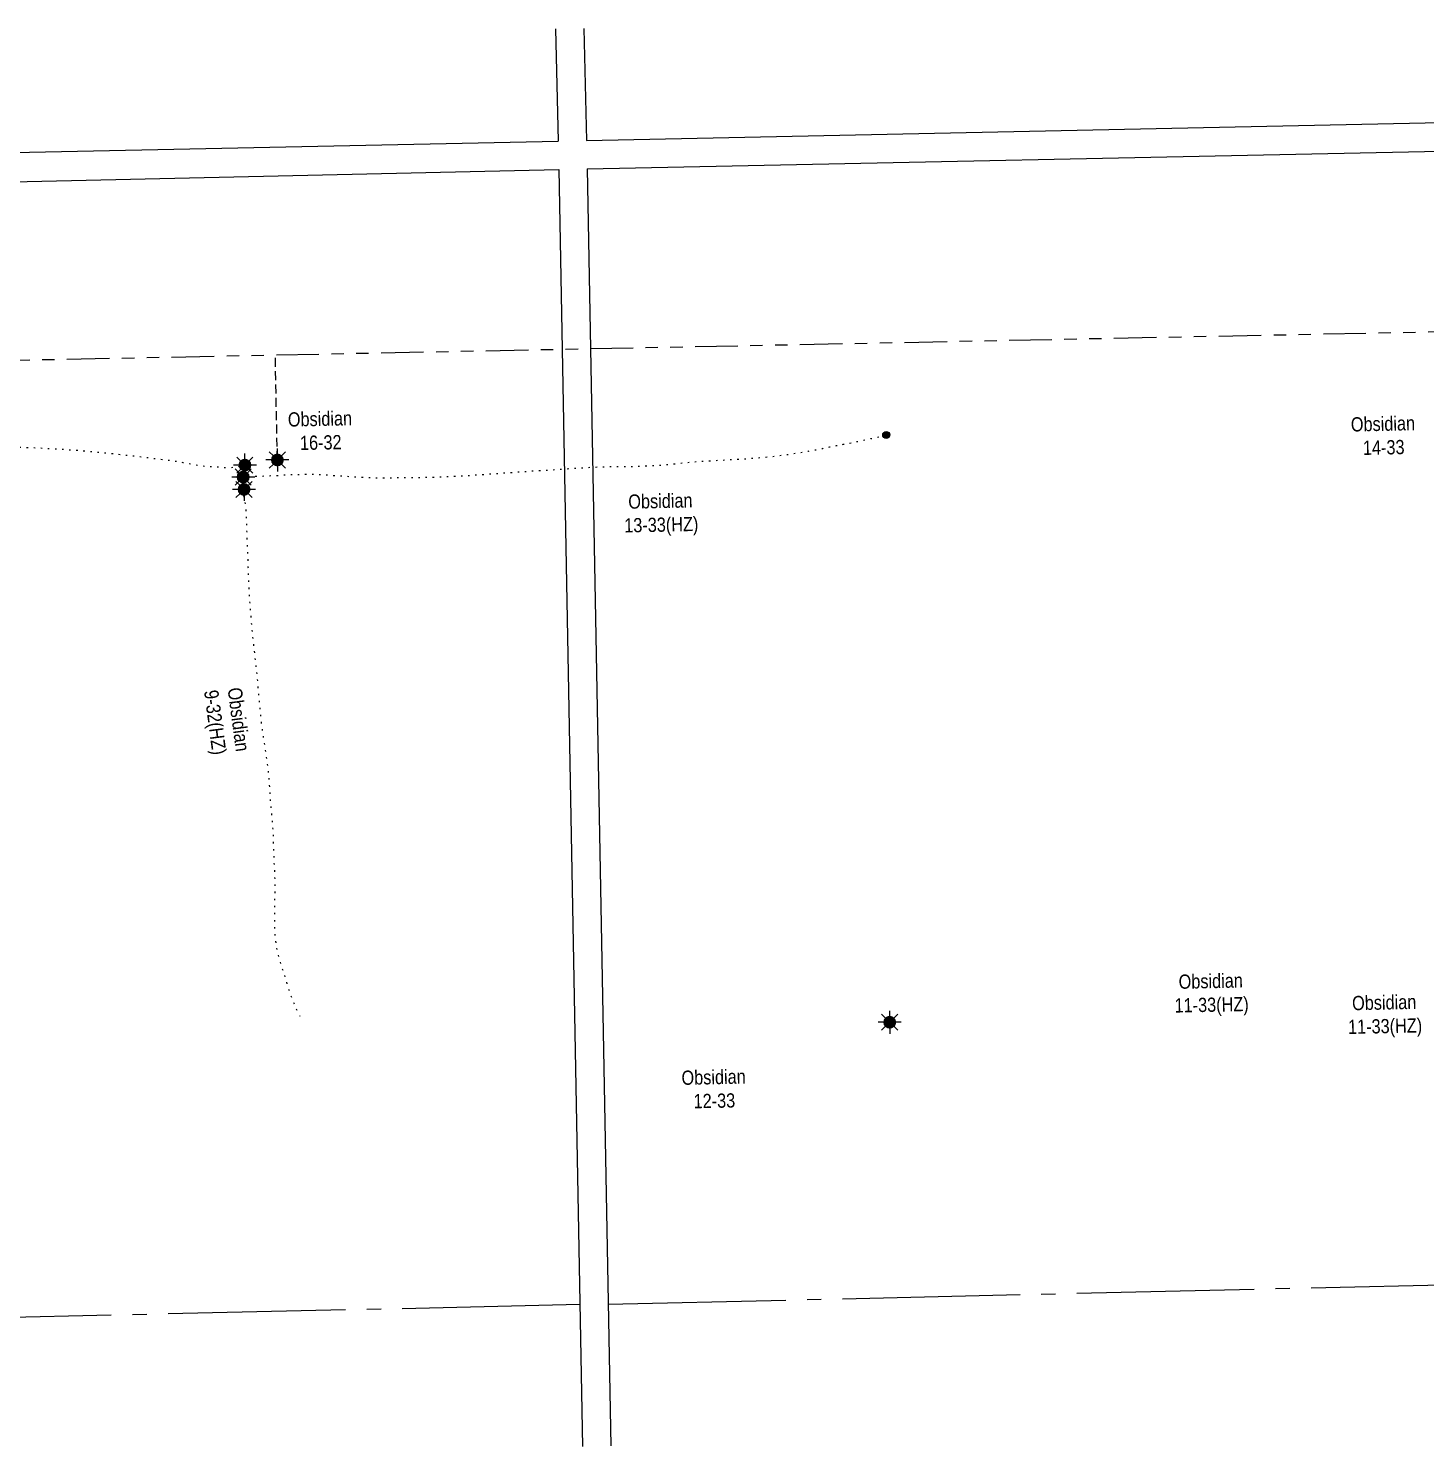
# Model space of a CAD drawing. Extents: x 603314 to 607594, y 5892047 to 5896223.
# Drawn here: x 605474 to 606458, y 5893941 to 5894939 of the extents above; entities that cross this region are included whole.
import ezdxf

# ---------------------------------------------------------------- set-up
doc = ezdxf.new("R2010")
doc.units = 0
doc.header["$LTSCALE"] = 5
for name, pattern in [('foc-DOT', [1, 0.2, -0.8]), ('foc-DRILLPATH', [14.75, 6, -1.75, 1.75, -1.75, 1.75, -1.75]), ('foc-QUARTERLINE', [33, 25, -3, 2, -3]), ('foc-TIELINE', [1.875, 1.25, -0.625])]:
    doc.linetypes.add(name, pattern=pattern)
for name, color, linetype in [('AB_SEC_N83UTMz11', 7, 'Continuous'), ('ABADATA-DRILL', 8, 'foc-DOT'), ('ABADATA-DRILL-T', 8, 'Continuous'), ('C-WS-S', 13, 'Continuous'), ('DRILL-T', 8, 'Continuous'), ('L-SEC', 7, 'Continuous'), ('L-SECQ', 8, 'foc-QUARTERLINE'), ('P-PDRILLPATH', 12, 'foc-DRILLPATH'), ('T-TIE', 201, 'foc-TIELINE')]:
    doc.layers.add(name, color=color, linetype=linetype)
doc.styles.add('80L', font='ARIALN.TTF', dxfattribs={"height": 10})

# ---------------------------------------------------------------- blocks, each defined once
blk = doc.blocks.new('GAS')
h = blk.add_hatch(color=255)
h.dxf.hatch_style = 1
edge = h.paths.add_edge_path()
edge.add_arc((0, 0), 0.9, 0, 360)
for p, q in [((-0.81, 0), (-1.62, 0)), ((-0.57, 0.57), (-1.14, 1.14)), ((0, 0.81), (0, 1.62)), ((0.57, 0.57), (1.14, 1.14)), ((1.62, 0), (0.81, 0)), ((-0.57, -0.57), (-1.14, -1.14)), ((0, -0.81), (0, -1.62)), ((1.14, -1.14), (0.57, -0.57))]:
    blk.add_line(p, q)
blk.add_circle((0, 0), 0.8)
blk = doc.blocks.new('BH-Existing')
at = {"layer": 'ABADATA-DRILL-T'}
h = blk.add_hatch(color=256, dxfattribs=at)
h.dxf.hatch_style = 1
edge = h.paths.add_edge_path()
edge.add_arc((0, 0), 0.5, 0, 360)
blk.add_circle((0, 0), 0.5, dxfattribs=at)

msp = doc.modelspace()

# ---------------------------------------------------------------- linework, layer by layer
at = {"layer": 'AB_SEC_N83UTMz11'}
for p, q in [((605865.095, 5894939.43), (605866.954, 5894860.515)), ((605844.98, 5894938.984), (605846.84, 5894860.041)), ((604238.554, 5894825.828), (605846.916, 5894860.093)), ((605445.221, 5894830.875), (605847.345, 5894839.978)), ((605847.345, 5894839.978), (605863.976, 5893940.585)), ((605867.449, 5894840.42), (605884.08, 5893941.041))]:
    msp.add_line(p, q, dxfattribs=at)
at = {"layer": 'ABADATA-DRILL', "flags": 128}
for points in [[(605626.209, 5894625.379), (605626.209, 5894625.379), (605626.2, 5894625.339), (605625.607, 5894624.095), (605625.52, 5894623.953), (605625.503, 5894623.823), (605625.514, 5894623.793), (605625.668, 5894623.616), (605626.001, 5894623.474), (605626.553, 5894623.386), (605627.243, 5894623.381), (605628.052, 5894623.439), (605628.99, 5894623.54), (605630.058, 5894623.663), (605631.215, 5894623.789), (605632.503, 5894623.908), (605633.942, 5894623.979), (605635.401, 5894624.032), (605636.91, 5894624.075), (605638.519, 5894624.14), (605640.208, 5894624.218), (605641.877, 5894624.285), (605643.595, 5894624.373), (605645.174, 5894624.448), (605646.894, 5894624.486), (605648.723, 5894624.556), (605650.69, 5894624.68), (605652.817, 5894624.836), (605655.114, 5894624.997), (605657.562, 5894625.111), (605660.112, 5894625.168), (605662.802, 5894625.207), (605665.561, 5894625.268), (605668.409, 5894625.381), (605671.358, 5894625.476), (605674.399, 5894625.443), (605677.493, 5894625.312), (605680.757, 5894625.144), (605684.103, 5894624.938), (605687.418, 5894624.721), (605690.865, 5894624.467), (605694.381, 5894624.234), (605698.046, 5894624.015), (605701.762, 5894623.798), (605705.428, 5894623.588), (605709.144, 5894623.35), (605712.82, 5894623.132), (605716.494, 5894622.983), (605720.066, 5894622.932), (605723.737, 5894622.933), (605727.367, 5894622.943), (605730.897, 5894622.981), (605738.088, 5894623.04), (605745.348, 5894623.12), (605752.637, 5894623.251), (605759.844, 5894623.441), (605770.478, 5894623.846), (605780.948, 5894624.407), (605788.11, 5894624.865), (605795.35, 5894625.385), (605802.65, 5894625.917), (605813.536, 5894626.658), (605820.597, 5894627.174), (605831.313, 5894627.901), (605842.322, 5894628.544), (605853.038, 5894629.281), (605860.119, 5894629.747), (605867.242, 5894630.185), (605874.465, 5894630.575), (605882.052, 5894630.762), (605889.913, 5894630.806), (605898.032, 5894630.935), (605905.88, 5894631.129), (605913.574, 5894631.479), (605921.363, 5894632.081), (605929.068, 5894632.831), (605936.622, 5894633.638), (605944.299, 5894634.338), (605955.985, 5894635.077), (605967.805, 5894635.668), (605971.782, 5894635.866), (605975.667, 5894636.101), (605979.522, 5894636.367), (605983.347, 5894636.651), (605987.151, 5894636.945), (605994.578, 5894637.63), (606001.542, 5894638.434), (606008.235, 5894639.292), (606014.595, 5894640.263), (606017.544, 5894640.788), (606023.104, 5894641.751), (606028.365, 5894642.667), (606033.365, 5894643.648), (606038.253, 5894644.676), (606043.023, 5894645.642), (606047.714, 5894646.546), (606054.407, 5894647.844), (606058.769, 5894648.701), (606067.212, 5894650.497), (606067.281, 5894650.519), (606067.321, 5894650.53), (606074.794, 5894652.305), (606077.957, 5894653.085)], [(605626.032, 5894633.388), (605626.032, 5894633.388), (605626.052, 5894633.378), (605626.457, 5894633.147), (605626.488, 5894633.108), (605626.479, 5894633.057), (605626.45, 5894633.017), (605626.264, 5894632.823), (605625.9, 5894632.544), (605625.398, 5894632.193), (605624.786, 5894631.83), (605624.004, 5894631.462), (605623.091, 5894631.112), (605622.058, 5894630.789), (605620.904, 5894630.514), (605619.568, 5894630.304), (605618.132, 5894630.122), (605616.575, 5894629.958), (605614.908, 5894629.821), (605613.168, 5894629.793), (605611.426, 5894629.894), (605609.621, 5894630.084), (605607.665, 5894630.311), (605605.571, 5894630.485), (605603.338, 5894630.586), (605600.966, 5894630.683), (605598.601, 5894630.841), (605596.115, 5894631.126), (605593.545, 5894631.519), (605590.955, 5894631.972), (605588.274, 5894632.443), (605585.502, 5894632.942), (605582.72, 5894633.461), (605579.817, 5894633.997), (605576.745, 5894634.499), (605573.615, 5894634.94), (605570.335, 5894635.368), (605566.824, 5894635.79), (605563.194, 5894636.23), (605559.452, 5894636.718), (605555.55, 5894637.221), (605551.609, 5894637.695), (605543.838, 5894638.563), (605532.127, 5894639.815), (605524.488, 5894640.606), (605517.1, 5894641.333), (605510.065, 5894641.938), (605499.997, 5894642.635), (605490.26, 5894643.271), (605480.647, 5894643.778), (605471.287, 5894644.142), (605462.198, 5894644.421), (605453.402, 5894644.597), (605444.898, 5894644.689), (605436.524, 5894644.764), (605428.195, 5894644.64), (605419.506, 5894644.068), (605410.412, 5894643.217), (605401.539, 5894642.36), (605392.805, 5894641.517), (605384.213, 5894640.647), (605375.69, 5894639.749), (605367.169, 5894638.82), (605358.918, 5894637.878), (605351.128, 5894636.875), (605343.459, 5894635.816), (605335.77, 5894634.816), (605328.26, 5894633.829), (605321.515, 5894632.58), (605315.48, 5894630.956), (605310.047, 5894629.196), (605305.017, 5894627.364), (605300.534, 5894625.635), (605299.345, 5894625.119), (605298.275, 5894624.645), (605297.293, 5894624.253), (605296.281, 5894623.9), (605295.198, 5894623.586), (605293.976, 5894623.209), (605292.635, 5894622.78), (605291.224, 5894622.328), (605284.745, 5894619.985), (605280.259, 5894617.925), (605279.202, 5894617.352), (605277.463, 5894616.353), (605276.694, 5894615.846), (605276.153, 5894615.434)], [(605626.408, 5894613.364), (605626.408, 5894613.364), (605626.307, 5894613.402), (605625.001, 5894613.623), (605624.733, 5894613.537), (605624.694, 5894613.496), (605624.674, 5894612.616), (605625.217, 5894610.647), (605626.017, 5894607.514), (605626.575, 5894603.545), (605626.99, 5894598.763), (605627.349, 5894592.93), (605627.499, 5894586.172), (605627.728, 5894578.485), (605628.091, 5894569.761), (605628.467, 5894559.977), (605628.852, 5894549.823), (605629.334, 5894539.751), (605630.033, 5894529.884), (605630.866, 5894519.79), (605631.835, 5894509.409), (605632.952, 5894499.621), (605634.101, 5894489.734), (605635.144, 5894479.204), (605636.017, 5894468.641), (605636.924, 5894458.369), (605638.05, 5894448.181), (605639.424, 5894438.499), (605640.971, 5894429.151), (605642.198, 5894419.796), (605643.208, 5894410.306), (605643.838, 5894400.777), (605644.484, 5894391.019), (605645.516, 5894381.43), (605646.131, 5894371.721), (605646.355, 5894362.023), (605646.725, 5894352.529), (605647.227, 5894343.368), (605647.348, 5894334.289), (605647.149, 5894325.202), (605647.056, 5894316.268), (605647.07, 5894307.916), (605647.385, 5894300.461), (605648.099, 5894294.395), (605649.112, 5894289.327), (605650.319, 5894284.482), (605651.706, 5894279.672), (605652.814, 5894276.585), (605653.946, 5894273.349), (605654.974, 5894269.831), (605656.586, 5894264.306), (605658.373, 5894259.044), (605660.177, 5894254.333), (605661.923, 5894250.02), (605662.618, 5894248.435), (605664.022, 5894245.555), (605664.994, 5894243.676)]]:
    msp.add_lwpolyline(points, dxfattribs=at)
at = {"layer": 'L-SEC'}
for p, q in [((605866.954, 5894860.515), (606671.692, 5894877.38)), ((605867.449, 5894840.42), (606672.152, 5894857.277))]:
    msp.add_line(p, q, dxfattribs=at)
at = {"layer": 'L-SECQ'}
for p, q in [((605882.233, 5894040.941), (606654.49, 5894058.893)), ((605862.127, 5894040.569), (604254.965, 5894004.135))]:
    msp.add_line(p, q, dxfattribs=at)
at = {"layer": 'P-PDRILLPATH'}
msp.add_line((606637, 5894729), (603539, 5894667), dxfattribs=at)
at = {"layer": 'T-TIE', "flags": 128}
msp.add_lwpolyline([(605649.172, 5894635.46), (605647.697, 5894709.201)], dxfattribs=at)

# ---------------------------------------------------------------- block references
at = {"layer": 'ABADATA-DRILL-T', "xscale": 5, "yscale": 5, "zscale": 5}
msp.add_blockref('BH-Existing', (606077.957, 5894653.085), dxfattribs=at)
at = {"layer": 'C-WS-S', "xscale": 5, "yscale": 5, "zscale": 5}
for p in [(605626.297, 5894631.851), (605625.093, 5894623.429), (605625.695, 5894614.707)]:
    msp.add_blockref('GAS', p, dxfattribs=at)
at = {"layer": 'DRILL-T', "xscale": 5, "yscale": 5, "zscale": 5}
msp.add_blockref('GAS', (606080.386, 5894239.475), dxfattribs=at)

# ---------------------------------------------------------------- texts
at = {"layer": 'ABADATA-DRILL-T', "char_height": 10, "attachment_point": 1, "rotation": 1.248624, "style": '80L', "bg_fill": 3, "box_fill_scale": 1, "bg_fill_color": 256, "bg_fill_transparency": 0}
for s, insert in [('\\pi0.33087;Obsidian\\P\\pi-2.8854;13-33(HZ)', (605895.856, 5894611.078)), ('\\pi0.33087;Obsidian\\P\\pi-2.8854;11-33(HZ)', (606283.425, 5894272.978)), ('\\pi0.33087;Obsidian\\P\\pi-2.8854;11-33(HZ)', (606405.59, 5894257.895)), ('\\pi0.33087;Obsidian\\P\\pi8.4857;12-33', (605933.33, 5894205.319))]:
    msp.add_mtext_dynamic_manual_height_columns(s, width=44.49529, gutter_width=50, heights=[0], dxfattribs=dict(at, insert=insert))

# ---------------------------------------------------------------- next in the draw order: texts
at = {"layer": 'ABADATA-DRILL-T', "char_height": 10, "attachment_point": 1, "style": '80L', "bg_fill": 3, "box_fill_scale": 1, "bg_fill_color": 256, "bg_fill_transparency": 0}
for s, insert, rotation in [('\\pi0.33087;Obsidian\\P\\pi8.5164;16-32', (605656.096, 5894668.923), 1.248624), ('\\pi0.33087;Obsidian\\P\\pi8.4857;14-33', (606404.704, 5894665.466), 1.248624), ('\\pi0.33087;Obsidian\\P\\pi-0.085233;9-32(HZ)', (605623.961, 5894476.129), 277.472264)]:
    msp.add_mtext_dynamic_manual_height_columns(s, width=44.49529, gutter_width=50, heights=[0], dxfattribs=dict(at, insert=insert, rotation=rotation))

# ---------------------------------------------------------------- next in the draw order: block references
at = {"layer": 'C-WS-S', "xscale": 5, "yscale": 5, "zscale": 5}
msp.add_blockref('GAS', (605649.172, 5894635.46), dxfattribs=at)

doc.saveas('drawing.dxf')
